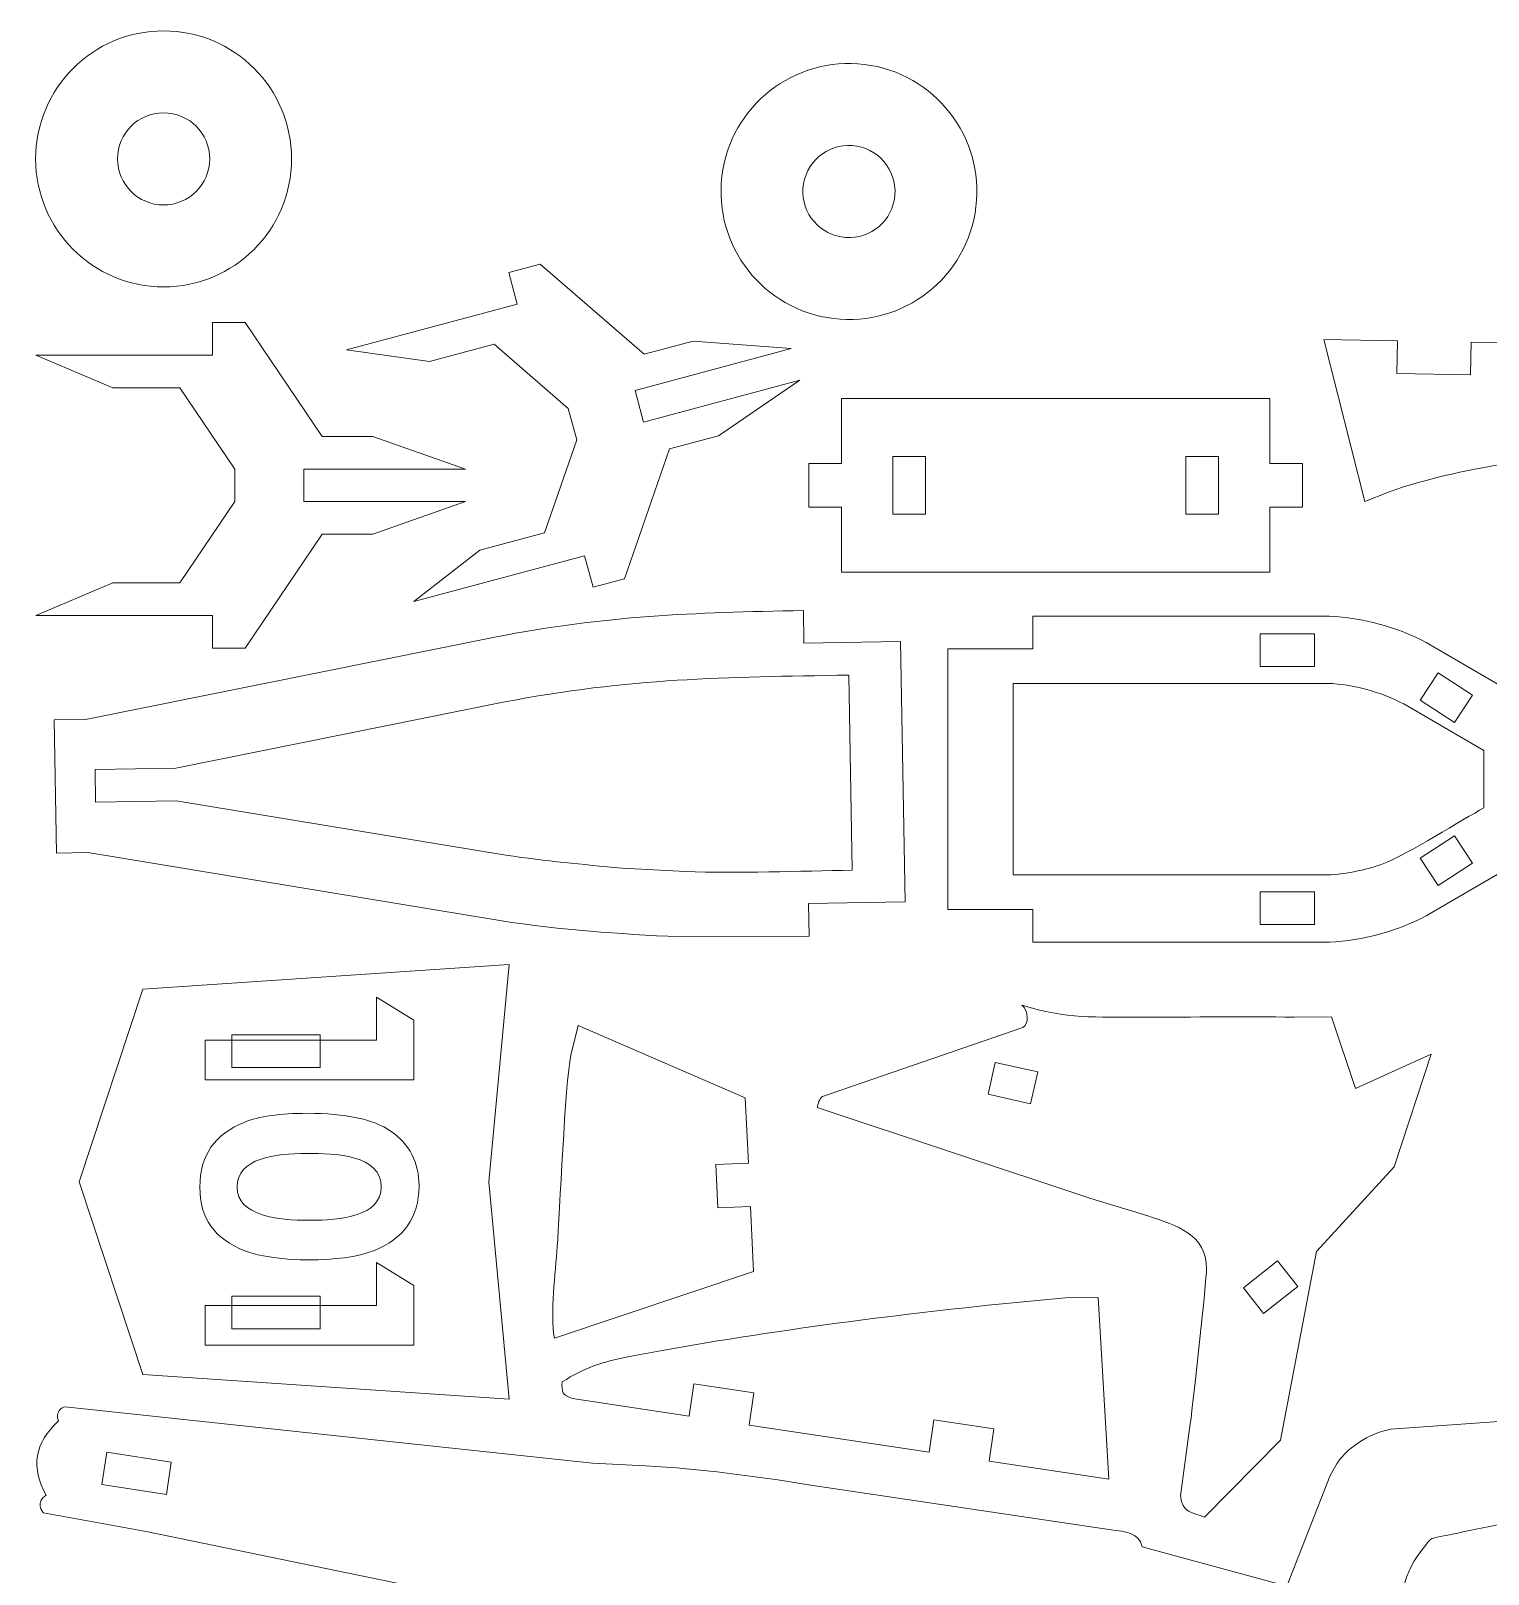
# Model space of a CAD drawing. Header units: centimetres. Extents: x -102 to 105, y -22 to 7.
# Drawn here: x 84.19 to 97.59, y -12.39 to 1.79 of the extents above; entities that cross this region are included whole.
import ezdxf

# ---------------------------------------------------------------- set-up
doc = ezdxf.new("R2010")
doc.units = ezdxf.units.CM
doc.header["$MEASUREMENT"] = 0
doc.layers.add('Camada 1', color=7, linetype='Continuous')

msp = doc.modelspace()

# ---------------------------------------------------------------- linework, layer by layer
at = {"layer": 'Camada 1', "color": 250, "lineweight": 9}
for points, knots in [([(85.41444, 1.78863), (86.06406, 1.78863), (86.59064, 1.26205), (86.59064, 0.61243), (86.59064, 0.61243), (86.59064, -0.03718), (86.06406, -0.56378), (85.41444, -0.56378), (85.41444, -0.56378), (84.76484, -0.56378), (84.23824, -0.03718), (84.23824, 0.61243), (84.23824, 0.61243), (84.23824, 1.26205), (84.76484, 1.78863), (85.41444, 1.78863)], [0, 0, 0, 0, 0.2, 0.2, 0.2, 0.2, 0.4, 0.4, 0.4, 0.4, 0.6, 0.6, 0.6, 0.6, 1, 1, 1, 1]), ([(90.55535, 0.51232), (90.66577, 1.15248), (91.27418, 1.58193), (91.91435, 1.47152), (91.91435, 1.47152), (92.55451, 1.36111), (92.98393, 0.7527), (92.87353, 0.11253), (92.87353, 0.11253), (92.76312, -0.52763), (92.15469, -0.95707), (91.51454, -0.84667), (91.51454, -0.84667), (90.87437, -0.73626), (90.44496, -0.12785), (90.55535, 0.51232)], [0, 0, 0, 0, 0.2, 0.2, 0.2, 0.2, 0.4, 0.4, 0.4, 0.4, 0.6, 0.6, 0.6, 0.6, 1, 1, 1, 1]), ([(85.41444, 1.03586), (85.64831, 1.03586), (85.83787, 0.8463), (85.83787, 0.61243), (85.83787, 0.61243), (85.83787, 0.37858), (85.64831, 0.189), (85.41444, 0.189), (85.41444, 0.189), (85.18059, 0.189), (84.99101, 0.37858), (84.99101, 0.61243), (84.99101, 0.61243), (84.99101, 0.8463), (85.18059, 1.03586), (85.41444, 1.03586)], [0, 0, 0, 0, 0.2, 0.2, 0.2, 0.2, 0.4, 0.4, 0.4, 0.4, 0.6, 0.6, 0.6, 0.6, 1, 1, 1, 1]), ([(91.29718, 0.38439), (91.33692, 0.61486), (91.55594, 0.76944), (91.78641, 0.7297), (91.78641, 0.7297), (92.01686, 0.68996), (92.17147, 0.47092), (92.13172, 0.24046), (92.13172, 0.24046), (92.09197, 0.00999), (91.87295, -0.14459), (91.64248, -0.10485), (91.64248, -0.10485), (91.41202, -0.06511), (91.25742, 0.15393), (91.29718, 0.38439)], [0, 0, 0, 0, 0.2, 0.2, 0.2, 0.2, 0.4, 0.4, 0.4, 0.4, 0.6, 0.6, 0.6, 0.6, 1, 1, 1, 1]), ([(88.45296, -1.08991), (88.45296, -1.08991), (89.1341, -1.68062), (89.1341, -1.68062), (89.1341, -1.68062), (89.1341, -1.68062), (89.21174, -1.97037), (89.21174, -1.97037), (89.21174, -1.97037), (89.21174, -1.97037), (88.91721, -2.82251), (88.91721, -2.82251), (88.91721, -2.82251), (88.91721, -2.82251), (88.32176, -2.98206), (88.32176, -2.98206), (88.32176, -2.98206), (88.32176, -2.98206), (87.71566, -3.45494), (87.71566, -3.45494), (87.71566, -3.45494), (87.71566, -3.45494), (89.28453, -3.03455), (89.28453, -3.03455), (89.28453, -3.03455), (89.28453, -3.03455), (89.36216, -3.32426), (89.36216, -3.32426), (89.36216, -3.32426), (89.36216, -3.32426), (89.65187, -3.24663), (89.65187, -3.24663), (89.65187, -3.24663), (89.65187, -3.24663), (90.06468, -2.05232), (90.06468, -2.05232), (90.06468, -2.05232), (90.06468, -2.05232), (90.51663, -1.93122), (90.51663, -1.93122), (90.51663, -1.93122), (90.51663, -1.93122), (91.26179, -1.42103), (91.26179, -1.42103), (91.26179, -1.42103), (91.26179, -1.42103), (89.82536, -1.80594), (89.82536, -1.80594), (89.82536, -1.80594), (89.82536, -1.80594), (89.74773, -1.5162), (89.74773, -1.5162), (89.74773, -1.5162), (89.74773, -1.5162), (91.18416, -1.13132), (91.18416, -1.13132), (91.18416, -1.13132), (91.18416, -1.13132), (90.28374, -1.06206), (90.28374, -1.06206), (90.28374, -1.06206), (90.28374, -1.06206), (89.83179, -1.18316), (89.83179, -1.18316), (89.83179, -1.18316), (89.83179, -1.18316), (88.87714, -0.35527), (88.87714, -0.35527), (88.87714, -0.35527), (88.87714, -0.35527), (88.58742, -0.4329), (88.58742, -0.4329), (88.58742, -0.4329), (88.58742, -0.4329), (88.66505, -0.72261), (88.66505, -0.72261), (88.66505, -0.72261), (88.66505, -0.72261), (87.09617, -1.14296), (87.09617, -1.14296), (87.09617, -1.14296), (87.09617, -1.14296), (87.85751, -1.24946), (87.85751, -1.24946), (87.85751, -1.24946), (87.85751, -1.24946), (88.45296, -1.08991), (88.45296, -1.08991)], [0, 0, 0, 0, 0.04347826, 0.04347826, 0.04347826, 0.04347826, 0.08695652, 0.08695652, 0.08695652, 0.08695652, 0.13043478, 0.13043478, 0.13043478, 0.13043478, 0.17391304, 0.17391304, 0.17391304, 0.17391304, 0.2173913, 0.2173913, 0.2173913, 0.2173913, 0.26086957, 0.26086957, 0.26086957, 0.26086957, 0.30434783, 0.30434783, 0.30434783, 0.30434783, 0.34782609, 0.34782609, 0.34782609, 0.34782609, 0.39130435, 0.39130435, 0.39130435, 0.39130435, 0.43478261, 0.43478261, 0.43478261, 0.43478261, 0.47826087, 0.47826087, 0.47826087, 0.47826087, 0.52173913, 0.52173913, 0.52173913, 0.52173913, 0.56521739, 0.56521739, 0.56521739, 0.56521739, 0.60869565, 0.60869565, 0.60869565, 0.60869565, 0.65217391, 0.65217391, 0.65217391, 0.65217391, 0.69565217, 0.69565217, 0.69565217, 0.69565217, 0.73913043, 0.73913043, 0.73913043, 0.73913043, 0.7826087, 0.7826087, 0.7826087, 0.7826087, 0.82608696, 0.82608696, 0.82608696, 0.82608696, 0.86956522, 0.86956522, 0.86956522, 0.86956522, 0.91304348, 0.91304348, 0.91304348, 0.91304348, 1, 1, 1, 1]), ([(85.56288, -1.49071), (85.56288, -1.49071), (86.06792, -2.23759), (86.06792, -2.23759), (86.06792, -2.23759), (86.06792, -2.23759), (86.06792, -2.53756), (86.06792, -2.53756), (86.06792, -2.53756), (86.06792, -2.53756), (85.56288, -3.28443), (85.56288, -3.28443), (85.56288, -3.28443), (85.56288, -3.28443), (84.94643, -3.28443), (84.94643, -3.28443), (84.94643, -3.28443), (84.94643, -3.28443), (84.23859, -3.58434), (84.23859, -3.58434), (84.23859, -3.58434), (84.23859, -3.58434), (85.86281, -3.58432), (85.86281, -3.58432), (85.86281, -3.58432), (85.86281, -3.58432), (85.86281, -3.88425), (85.86281, -3.88425), (85.86281, -3.88425), (85.86281, -3.88425), (86.16274, -3.88425), (86.16274, -3.88425), (86.16274, -3.88425), (86.16274, -3.88425), (86.87058, -2.83748), (86.87058, -2.83748), (86.87058, -2.83748), (86.87058, -2.83748), (87.33847, -2.83748), (87.33847, -2.83748), (87.33847, -2.83748), (87.33847, -2.83748), (88.1903, -2.53753), (88.1903, -2.53753), (88.1903, -2.53753), (88.1903, -2.53753), (86.7032, -2.53755), (86.7032, -2.53755), (86.7032, -2.53755), (86.7032, -2.53755), (86.7032, -2.23759), (86.7032, -2.23759), (86.7032, -2.23759), (86.7032, -2.23759), (88.1903, -2.2376), (88.1903, -2.2376), (88.1903, -2.2376), (88.1903, -2.2376), (87.33847, -1.93766), (87.33847, -1.93766), (87.33847, -1.93766), (87.33847, -1.93766), (86.87058, -1.93766), (86.87058, -1.93766), (86.87058, -1.93766), (86.87058, -1.93766), (86.16274, -0.89089), (86.16274, -0.89089), (86.16274, -0.89089), (86.16274, -0.89089), (85.86281, -0.89089), (85.86281, -0.89089), (85.86281, -0.89089), (85.86281, -0.89089), (85.86281, -1.19083), (85.86281, -1.19083), (85.86281, -1.19083), (85.86281, -1.19083), (84.23859, -1.1908), (84.23859, -1.1908), (84.23859, -1.1908), (84.23859, -1.1908), (84.94643, -1.49071), (84.94643, -1.49071), (84.94643, -1.49071), (84.94643, -1.49071), (85.56288, -1.49071), (85.56288, -1.49071)], [0, 0, 0, 0, 0.04347826, 0.04347826, 0.04347826, 0.04347826, 0.08695652, 0.08695652, 0.08695652, 0.08695652, 0.13043478, 0.13043478, 0.13043478, 0.13043478, 0.17391304, 0.17391304, 0.17391304, 0.17391304, 0.2173913, 0.2173913, 0.2173913, 0.2173913, 0.26086957, 0.26086957, 0.26086957, 0.26086957, 0.30434783, 0.30434783, 0.30434783, 0.30434783, 0.34782609, 0.34782609, 0.34782609, 0.34782609, 0.39130435, 0.39130435, 0.39130435, 0.39130435, 0.43478261, 0.43478261, 0.43478261, 0.43478261, 0.47826087, 0.47826087, 0.47826087, 0.47826087, 0.52173913, 0.52173913, 0.52173913, 0.52173913, 0.56521739, 0.56521739, 0.56521739, 0.56521739, 0.60869565, 0.60869565, 0.60869565, 0.60869565, 0.65217391, 0.65217391, 0.65217391, 0.65217391, 0.69565217, 0.69565217, 0.69565217, 0.69565217, 0.73913043, 0.73913043, 0.73913043, 0.73913043, 0.7826087, 0.7826087, 0.7826087, 0.7826087, 0.82608696, 0.82608696, 0.82608696, 0.82608696, 0.86956522, 0.86956522, 0.86956522, 0.86956522, 0.91304348, 0.91304348, 0.91304348, 0.91304348, 1, 1, 1, 1]), ([(96.45556, -2.53522), (96.45556, -2.53522), (96.08073, -1.04761), (96.08073, -1.04761), (96.08073, -1.04761), (96.08073, -1.04761), (96.75783, -1.06018), (96.75783, -1.06018), (96.75783, -1.06018), (96.75783, -1.06018), (96.75229, -1.36015), (96.75229, -1.36015), (96.75229, -1.36015), (96.75229, -1.36015), (97.42939, -1.37272), (97.42939, -1.37272), (97.42939, -1.37272), (97.42939, -1.37272), (97.43496, -1.07274), (97.43496, -1.07274), (97.43496, -1.07274), (97.43496, -1.07274), (99.46632, -1.11044), (99.46632, -1.11044), (99.46632, -1.11044), (99.46632, -1.11044), (99.46077, -1.41042), (99.46077, -1.41042), (99.46077, -1.41042), (99.46077, -1.41042), (100.13788, -1.42298), (100.13788, -1.42298), (100.13788, -1.42298), (100.13788, -1.42298), (100.14345, -1.12303), (100.14345, -1.12303), (100.14345, -1.12303), (100.14345, -1.12303), (101.49769, -1.14815), (101.49769, -1.14815), (101.49769, -1.14815), (101.49769, -1.14815), (101.49213, -1.44812), (101.49213, -1.44812), (101.49213, -1.44812), (101.49213, -1.44812), (101.07341, -1.87723), (101.07341, -1.87723), (101.07341, -1.87723), (100.97664, -1.9598), (100.88107, -1.97966), (100.75824, -1.98247), (100.75824, -1.98247), (99.62459, -2.00829), (98.99833, -1.9981), (97.85259, -2.17355), (97.85259, -2.17355), (97.46636, -2.2327), (97.04027, -2.31689), (96.6728, -2.44949), (96.6728, -2.44949), (96.6728, -2.44949), (96.45556, -2.53522), (96.45556, -2.53522)], [0, 0, 0, 0, 0.05882353, 0.05882353, 0.05882353, 0.05882353, 0.11764706, 0.11764706, 0.11764706, 0.11764706, 0.17647059, 0.17647059, 0.17647059, 0.17647059, 0.23529412, 0.23529412, 0.23529412, 0.23529412, 0.29411765, 0.29411765, 0.29411765, 0.29411765, 0.35294118, 0.35294118, 0.35294118, 0.35294118, 0.41176471, 0.41176471, 0.41176471, 0.41176471, 0.47058824, 0.47058824, 0.47058824, 0.47058824, 0.52941176, 0.52941176, 0.52941176, 0.52941176, 0.58823529, 0.58823529, 0.58823529, 0.58823529, 0.64705882, 0.64705882, 0.64705882, 0.64705882, 0.70588235, 0.70588235, 0.70588235, 0.70588235, 0.76470588, 0.76470588, 0.76470588, 0.76470588, 0.82352941, 0.82352941, 0.82352941, 0.82352941, 0.88235294, 0.88235294, 0.88235294, 0.88235294, 1, 1, 1, 1]), ([(95.58223, -2.18831), (95.58223, -2.18831), (95.58223, -1.59047), (95.58223, -1.59047), (95.58223, -1.59047), (95.58223, -1.59047), (91.6466, -1.59047), (91.6466, -1.59047), (91.6466, -1.59047), (91.6466, -1.59047), (91.6466, -2.18831), (91.6466, -2.18831), (91.6466, -2.18831), (91.6466, -2.18831), (91.34667, -2.18831), (91.34667, -2.18831), (91.34667, -2.18831), (91.34667, -2.18831), (91.34667, -2.58687), (91.34667, -2.58687), (91.34667, -2.58687), (91.34667, -2.58687), (91.6466, -2.58687), (91.6466, -2.58687), (91.6466, -2.58687), (91.6466, -2.58687), (91.6466, -3.1847), (91.6466, -3.1847), (91.6466, -3.1847), (91.6466, -3.1847), (95.58223, -3.1847), (95.58223, -3.1847), (95.58223, -3.1847), (95.58223, -3.1847), (95.58223, -2.58687), (95.58223, -2.58687), (95.58223, -2.58687), (95.58223, -2.58687), (95.88217, -2.58687), (95.88217, -2.58687), (95.88217, -2.58687), (95.88217, -2.58687), (95.88217, -2.18831), (95.88217, -2.18831), (95.88217, -2.18831), (95.88217, -2.18831), (95.58223, -2.18831), (95.58223, -2.18831)], [0, 0, 0, 0, 0.07692308, 0.07692308, 0.07692308, 0.07692308, 0.15384615, 0.15384615, 0.15384615, 0.15384615, 0.23076923, 0.23076923, 0.23076923, 0.23076923, 0.30769231, 0.30769231, 0.30769231, 0.30769231, 0.38461538, 0.38461538, 0.38461538, 0.38461538, 0.46153846, 0.46153846, 0.46153846, 0.46153846, 0.53846154, 0.53846154, 0.53846154, 0.53846154, 0.61538462, 0.61538462, 0.61538462, 0.61538462, 0.69230769, 0.69230769, 0.69230769, 0.69230769, 0.76923077, 0.76923077, 0.76923077, 0.76923077, 0.84615385, 0.84615385, 0.84615385, 0.84615385, 1, 1, 1, 1]), ([(92.1176, -2.12189), (92.1176, -2.12189), (92.41755, -2.12189), (92.41755, -2.12189), (92.41755, -2.12189), (92.41755, -2.12189), (92.41755, -2.65329), (92.41755, -2.65329), (92.41755, -2.65329), (92.41755, -2.65329), (92.1176, -2.65329), (92.1176, -2.65329), (92.1176, -2.65329), (92.1176, -2.65329), (92.1176, -2.12189), (92.1176, -2.12189)], [0, 0, 0, 0, 0.2, 0.2, 0.2, 0.2, 0.4, 0.4, 0.4, 0.4, 0.6, 0.6, 0.6, 0.6, 1, 1, 1, 1]), ([(95.1111, -2.12189), (95.1111, -2.12189), (95.1111, -2.65329), (95.1111, -2.65329), (95.1111, -2.65329), (95.1111, -2.65329), (94.81117, -2.65329), (94.81117, -2.65329), (94.81117, -2.65329), (94.81117, -2.65329), (94.81117, -2.12189), (94.81117, -2.12189), (94.81117, -2.12189), (94.81117, -2.12189), (95.1111, -2.12189), (95.1111, -2.12189)], [0, 0, 0, 0, 0.2, 0.2, 0.2, 0.2, 0.4, 0.4, 0.4, 0.4, 0.6, 0.6, 0.6, 0.6, 1, 1, 1, 1]), ([(90.15643, -6.53755), (90.15643, -6.53755), (91.34737, -6.53154), (91.34737, -6.53154), (91.34737, -6.53154), (91.34737, -6.53154), (91.34214, -6.23165), (91.34214, -6.23165), (91.34214, -6.23165), (91.34214, -6.23165), (92.22981, -6.21616), (92.22981, -6.21616), (92.22981, -6.21616), (92.22981, -6.21616), (92.18804, -3.82303), (92.18804, -3.82303), (92.18804, -3.82303), (92.18804, -3.82303), (91.30037, -3.83852), (91.30037, -3.83852), (91.30037, -3.83852), (91.30037, -3.83852), (91.29513, -3.53864), (91.29513, -3.53864), (91.29513, -3.53864), (90.2754, -3.55644), (89.48711, -3.58401), (88.46023, -3.78244), (88.46023, -3.78244), (88.46023, -3.78244), (84.69765, -4.53874), (84.69765, -4.53874), (84.69765, -4.53874), (84.69765, -4.53874), (84.40929, -4.54377), (84.40929, -4.54377), (84.40929, -4.54377), (84.40929, -4.54377), (84.43064, -5.76732), (84.43064, -5.76732), (84.43064, -5.76732), (84.43064, -5.76732), (84.719, -5.76228), (84.719, -5.76228), (84.719, -5.76228), (84.719, -5.76228), (88.50569, -6.38683), (88.50569, -6.38683), (88.50569, -6.38683), (89.08924, -6.4786), (89.58125, -6.50589), (90.15643, -6.53755)], [0, 0, 0, 0, 0.07142857, 0.07142857, 0.07142857, 0.07142857, 0.14285714, 0.14285714, 0.14285714, 0.14285714, 0.21428571, 0.21428571, 0.21428571, 0.21428571, 0.28571429, 0.28571429, 0.28571429, 0.28571429, 0.35714286, 0.35714286, 0.35714286, 0.35714286, 0.42857143, 0.42857143, 0.42857143, 0.42857143, 0.5, 0.5, 0.5, 0.5, 0.57142857, 0.57142857, 0.57142857, 0.57142857, 0.64285714, 0.64285714, 0.64285714, 0.64285714, 0.71428571, 0.71428571, 0.71428571, 0.71428571, 0.78571429, 0.78571429, 0.78571429, 0.78571429, 0.85714286, 0.85714286, 0.85714286, 0.85714286, 1, 1, 1, 1]), ([(93.40435, -3.59091), (93.40435, -3.59091), (93.40435, -3.89084), (93.40435, -3.89084), (93.40435, -3.89084), (93.40435, -3.89084), (92.62451, -3.89084), (92.62451, -3.89084), (92.62451, -3.89084), (92.62451, -3.89084), (92.62451, -6.28432), (92.62451, -6.28432), (92.62451, -6.28432), (92.62451, -6.28432), (93.40435, -6.28432), (93.40435, -6.28432), (93.40435, -6.28432), (93.40435, -6.28432), (93.40435, -6.58425), (93.40435, -6.58425), (93.40435, -6.58425), (93.40435, -6.58425), (96.13263, -6.58425), (96.13263, -6.58425), (96.13263, -6.58425), (96.43855, -6.57122), (96.74969, -6.48713), (97.02057, -6.34431), (97.02057, -6.34431), (97.02057, -6.34431), (98.40437, -5.53749), (98.40437, -5.53749), (98.40437, -5.53749), (98.40437, -5.53749), (98.40437, -5.23756), (98.40437, -5.23756), (98.40437, -5.23756), (98.40437, -5.23756), (98.04445, -5.23756), (98.04445, -5.23756), (98.04445, -5.23756), (98.04445, -5.23756), (98.04445, -4.93761), (98.04445, -4.93761), (98.04445, -4.93761), (98.04445, -4.93761), (98.40437, -4.93761), (98.40437, -4.93761), (98.40437, -4.93761), (98.40437, -4.93761), (98.40437, -4.63768), (98.40437, -4.63768), (98.40437, -4.63768), (98.40437, -4.63768), (97.02057, -3.83085), (97.02057, -3.83085), (97.02057, -3.83085), (96.74969, -3.68805), (96.43855, -3.60397), (96.13263, -3.59091), (96.13263, -3.59091), (96.13263, -3.59091), (93.40435, -3.59091), (93.40435, -3.59091)], [0, 0, 0, 0, 0.05882353, 0.05882353, 0.05882353, 0.05882353, 0.11764706, 0.11764706, 0.11764706, 0.11764706, 0.17647059, 0.17647059, 0.17647059, 0.17647059, 0.23529412, 0.23529412, 0.23529412, 0.23529412, 0.29411765, 0.29411765, 0.29411765, 0.29411765, 0.35294118, 0.35294118, 0.35294118, 0.35294118, 0.41176471, 0.41176471, 0.41176471, 0.41176471, 0.47058824, 0.47058824, 0.47058824, 0.47058824, 0.52941176, 0.52941176, 0.52941176, 0.52941176, 0.58823529, 0.58823529, 0.58823529, 0.58823529, 0.64705882, 0.64705882, 0.64705882, 0.64705882, 0.70588235, 0.70588235, 0.70588235, 0.70588235, 0.76470588, 0.76470588, 0.76470588, 0.76470588, 0.82352941, 0.82352941, 0.82352941, 0.82352941, 0.88235294, 0.88235294, 0.88235294, 0.88235294, 1, 1, 1, 1]), ([(95.99362, -3.75192), (95.99362, -3.75192), (95.99362, -4.05185), (95.99362, -4.05185), (95.99362, -4.05185), (95.99362, -4.05185), (95.49573, -4.05185), (95.49573, -4.05185), (95.49573, -4.05185), (95.49573, -4.05185), (95.49573, -3.75192), (95.49573, -3.75192), (95.49573, -3.75192), (95.49573, -3.75192), (95.99362, -3.75192), (95.99362, -3.75192)], [0, 0, 0, 0, 0.2, 0.2, 0.2, 0.2, 0.4, 0.4, 0.4, 0.4, 0.6, 0.6, 0.6, 0.6, 1, 1, 1, 1]), ([(97.28105, -4.56797), (97.28105, -4.56797), (96.96524, -4.36151), (96.96524, -4.36151), (96.96524, -4.36151), (96.96524, -4.36151), (97.12936, -4.11047), (97.12936, -4.11047), (97.12936, -4.11047), (97.12936, -4.11047), (97.44515, -4.31691), (97.44515, -4.31691), (97.44515, -4.31691), (97.44515, -4.31691), (97.28105, -4.56797), (97.28105, -4.56797)], [0, 0, 0, 0, 0.2, 0.2, 0.2, 0.2, 0.4, 0.4, 0.4, 0.4, 0.6, 0.6, 0.6, 0.6, 1, 1, 1, 1]), ([(89.62991, -5.90464), (89.24947, -5.86992), (88.94073, -5.84281), (88.56036, -5.7859), (88.56036, -5.7859), (88.56036, -5.7859), (85.53063, -5.28616), (85.53063, -5.28616), (85.53063, -5.28616), (85.53063, -5.28616), (84.78978, -5.29909), (84.78978, -5.29909), (84.78978, -5.29909), (84.78978, -5.29909), (84.78454, -4.99921), (84.78454, -4.99921), (84.78454, -4.99921), (84.78454, -4.99921), (85.5254, -4.98627), (85.5254, -4.98627), (85.5254, -4.98627), (85.5254, -4.98627), (88.53584, -4.38109), (88.53584, -4.38109), (88.53584, -4.38109), (89.70458, -4.15523), (90.56954, -4.15127), (91.71347, -4.1313), (91.71347, -4.1313), (91.71347, -4.1313), (91.74478, -5.92464), (91.74478, -5.92464), (91.74478, -5.92464), (91.26447, -5.93302), (90.68806, -5.95271), (90.2111, -5.93663), (90.2111, -5.93663), (90.2111, -5.93663), (89.62991, -5.90464), (89.62991, -5.90464)], [0, 0, 0, 0, 0.09090909, 0.09090909, 0.09090909, 0.09090909, 0.18181818, 0.18181818, 0.18181818, 0.18181818, 0.27272727, 0.27272727, 0.27272727, 0.27272727, 0.36363636, 0.36363636, 0.36363636, 0.36363636, 0.45454545, 0.45454545, 0.45454545, 0.45454545, 0.54545455, 0.54545455, 0.54545455, 0.54545455, 0.63636364, 0.63636364, 0.63636364, 0.63636364, 0.72727273, 0.72727273, 0.72727273, 0.72727273, 0.81818182, 0.81818182, 0.81818182, 0.81818182, 1, 1, 1, 1]), ([(97.54934, -4.8252), (97.54934, -4.8252), (97.54934, -5.34999), (97.54934, -5.34999), (97.54934, -5.34999), (97.37206, -5.45334), (96.82371, -5.78611), (96.66236, -5.85058), (96.66236, -5.85058), (96.50149, -5.91486), (96.28725, -5.96053), (96.11376, -5.96792), (96.11376, -5.96792), (96.11376, -5.96792), (93.22438, -5.96792), (93.22438, -5.96792), (93.22438, -5.96792), (93.22438, -5.96792), (93.22438, -4.20724), (93.22438, -4.20724), (93.22438, -4.20724), (93.22438, -4.20724), (96.11376, -4.20724), (96.11376, -4.20724), (96.11376, -4.20724), (96.35468, -4.2175), (96.60073, -4.28401), (96.81405, -4.39649), (96.81405, -4.39649), (96.81405, -4.39649), (97.54934, -4.8252), (97.54934, -4.8252)], [0, 0, 0, 0, 0.11111111, 0.11111111, 0.11111111, 0.11111111, 0.22222222, 0.22222222, 0.22222222, 0.22222222, 0.33333333, 0.33333333, 0.33333333, 0.33333333, 0.44444444, 0.44444444, 0.44444444, 0.44444444, 0.55555556, 0.55555556, 0.55555556, 0.55555556, 0.66666667, 0.66666667, 0.66666667, 0.66666667, 0.77777778, 0.77777778, 0.77777778, 0.77777778, 1, 1, 1, 1]), ([(97.28105, -5.60722), (97.28105, -5.60722), (96.96524, -5.81365), (96.96524, -5.81365), (96.96524, -5.81365), (96.96524, -5.81365), (97.12936, -6.06472), (97.12936, -6.06472), (97.12936, -6.06472), (97.12936, -6.06472), (97.44515, -5.85826), (97.44515, -5.85826), (97.44515, -5.85826), (97.44515, -5.85826), (97.28105, -5.60722), (97.28105, -5.60722)], [0, 0, 0, 0, 0.2, 0.2, 0.2, 0.2, 0.4, 0.4, 0.4, 0.4, 0.6, 0.6, 0.6, 0.6, 1, 1, 1, 1]), ([(95.49573, -6.42326), (95.49573, -6.42326), (95.99362, -6.42326), (95.99362, -6.42326), (95.99362, -6.42326), (95.99362, -6.42326), (95.99362, -6.12332), (95.99362, -6.12332), (95.99362, -6.12332), (95.99362, -6.12332), (95.49573, -6.12332), (95.49573, -6.12332), (95.49573, -6.12332), (95.49573, -6.12332), (95.49573, -6.42326), (95.49573, -6.42326)], [0, 0, 0, 0, 0.2, 0.2, 0.2, 0.2, 0.4, 0.4, 0.4, 0.4, 0.6, 0.6, 0.6, 0.6, 1, 1, 1, 1]), ([(84.63689, -8.7876), (84.63689, -8.7876), (85.222, -7.01796), (85.222, -7.01796), (85.222, -7.01796), (85.222, -7.01796), (88.59203, -6.79001), (88.59203, -6.79001), (88.59203, -6.79001), (88.59203, -6.79001), (88.40481, -8.7876), (88.40481, -8.7876), (88.40481, -8.7876), (88.40481, -8.7876), (88.59203, -10.78516), (88.59203, -10.78516), (88.59203, -10.78516), (88.59203, -10.78516), (85.222, -10.55721), (85.222, -10.55721), (85.222, -10.55721), (85.222, -10.55721), (84.63689, -8.7876), (84.63689, -8.7876)], [0, 0, 0, 0, 0.14285714, 0.14285714, 0.14285714, 0.14285714, 0.28571429, 0.28571429, 0.28571429, 0.28571429, 0.42857143, 0.42857143, 0.42857143, 0.42857143, 0.57142857, 0.57142857, 0.57142857, 0.57142857, 0.71428571, 0.71428571, 0.71428571, 0.71428571, 1, 1, 1, 1]), ([(93.93755, -8.94025), (93.93755, -8.94025), (91.4209, -8.10568), (91.4209, -8.10568), (91.4209, -8.10568), (91.42913, -8.07728), (91.44353, -8.01783), (91.47112, -8.00215), (91.47112, -8.00215), (91.47112, -8.00215), (93.31175, -7.36811), (93.31175, -7.36811), (93.31175, -7.36811), (93.37172, -7.3392), (93.36509, -7.21616), (93.30295, -7.16432), (93.30295, -7.16432), (93.72514, -7.29281), (93.96959, -7.27345), (94.41876, -7.27464), (94.41876, -7.27464), (94.88243, -7.27587), (95.3447, -7.26588), (95.8079, -7.27581), (95.8079, -7.27581), (95.8079, -7.27581), (96.14887, -7.27295), (96.14887, -7.27295), (96.14887, -7.27295), (96.14887, -7.27295), (96.37027, -7.93071), (96.37027, -7.93071), (96.37027, -7.93071), (96.37027, -7.93071), (97.06592, -7.61464), (97.06592, -7.61464), (97.06592, -7.61464), (97.06592, -7.61464), (96.72721, -8.64903), (96.72721, -8.64903), (96.72721, -8.64903), (96.72721, -8.64903), (96.0133, -9.42689), (96.0133, -9.42689), (96.0133, -9.42689), (96.0133, -9.42689), (95.68162, -11.16071), (95.68162, -11.16071), (95.68162, -11.16071), (95.68162, -11.16071), (94.98334, -11.86788), (94.98334, -11.86788), (94.98334, -11.86788), (94.87247, -11.83035), (94.77593, -11.8254), (94.76293, -11.67362), (94.76293, -11.67362), (94.76293, -11.67362), (94.85253, -11.01051), (94.85253, -11.01051), (94.85253, -11.01051), (94.88033, -10.78921), (95.00174, -9.69831), (95.00126, -9.58483), (95.00126, -9.58483), (94.99995, -9.27265), (94.73529, -9.19117), (94.46168, -9.10172), (94.46168, -9.10172), (94.46168, -9.10172), (93.93755, -8.94025), (93.93755, -8.94025)], [0, 0, 0, 0, 0.05263158, 0.05263158, 0.05263158, 0.05263158, 0.10526316, 0.10526316, 0.10526316, 0.10526316, 0.15789474, 0.15789474, 0.15789474, 0.15789474, 0.21052632, 0.21052632, 0.21052632, 0.21052632, 0.26315789, 0.26315789, 0.26315789, 0.26315789, 0.31578947, 0.31578947, 0.31578947, 0.31578947, 0.36842105, 0.36842105, 0.36842105, 0.36842105, 0.42105263, 0.42105263, 0.42105263, 0.42105263, 0.47368421, 0.47368421, 0.47368421, 0.47368421, 0.52631579, 0.52631579, 0.52631579, 0.52631579, 0.57894737, 0.57894737, 0.57894737, 0.57894737, 0.63157895, 0.63157895, 0.63157895, 0.63157895, 0.68421053, 0.68421053, 0.68421053, 0.68421053, 0.73684211, 0.73684211, 0.73684211, 0.73684211, 0.78947368, 0.78947368, 0.78947368, 0.78947368, 0.84210526, 0.84210526, 0.84210526, 0.84210526, 0.89473684, 0.89473684, 0.89473684, 0.89473684, 1, 1, 1, 1]), ([(89.22639, -7.35103), (89.22639, -7.35103), (90.76168, -8.01591), (90.76168, -8.01591), (90.76168, -8.01591), (90.76168, -8.01591), (90.79028, -8.61489), (90.79028, -8.61489), (90.79028, -8.61489), (90.79028, -8.61489), (90.49068, -8.62916), (90.49068, -8.62916), (90.49068, -8.62916), (90.49068, -8.62916), (90.50963, -9.02726), (90.50963, -9.02726), (90.50963, -9.02726), (90.50963, -9.02726), (90.80924, -9.013), (90.80924, -9.013), (90.80924, -9.013), (90.80924, -9.013), (90.83767, -9.61197), (90.83767, -9.61197), (90.83767, -9.61197), (90.83767, -9.61197), (89.00653, -10.22412), (89.00653, -10.22412), (89.00653, -10.22412), (88.96604, -9.99334), (89.01671, -9.62576), (89.03282, -9.38043), (89.03282, -9.38043), (89.05187, -9.09005), (89.10796, -7.88441), (89.15653, -7.6224), (89.15653, -7.6224), (89.15653, -7.6224), (89.22639, -7.35103), (89.22639, -7.35103)], [0, 0, 0, 0, 0.09090909, 0.09090909, 0.09090909, 0.09090909, 0.18181818, 0.18181818, 0.18181818, 0.18181818, 0.27272727, 0.27272727, 0.27272727, 0.27272727, 0.36363636, 0.36363636, 0.36363636, 0.36363636, 0.45454545, 0.45454545, 0.45454545, 0.45454545, 0.54545455, 0.54545455, 0.54545455, 0.54545455, 0.63636364, 0.63636364, 0.63636364, 0.63636364, 0.72727273, 0.72727273, 0.72727273, 0.72727273, 0.81818182, 0.81818182, 0.81818182, 0.81818182, 1, 1, 1, 1]), ([(86.85357, -7.73724), (86.85357, -7.73724), (86.85357, -7.43729), (86.85357, -7.43729), (86.85357, -7.43729), (86.85357, -7.43729), (86.04073, -7.43729), (86.04073, -7.43729), (86.04073, -7.43729), (86.04073, -7.43729), (86.04059, -7.73718), (86.04059, -7.73718), (86.04059, -7.73718), (86.04059, -7.73718), (86.85357, -7.73724), (86.85357, -7.73724)], [0, 0, 0, 0, 0.2, 0.2, 0.2, 0.2, 0.4, 0.4, 0.4, 0.4, 0.6, 0.6, 0.6, 0.6, 1, 1, 1, 1]), ([(93.45025, -7.77779), (93.45025, -7.77779), (93.38473, -8.07049), (93.38473, -8.07049), (93.38473, -8.07049), (93.38473, -8.07049), (92.99271, -7.98273), (92.99271, -7.98273), (92.99271, -7.98273), (92.99271, -7.98273), (93.05823, -7.69002), (93.05823, -7.69002), (93.05823, -7.69002), (93.05823, -7.69002), (93.45025, -7.77779), (93.45025, -7.77779)], [0, 0, 0, 0, 0.2, 0.2, 0.2, 0.2, 0.4, 0.4, 0.4, 0.4, 0.6, 0.6, 0.6, 0.6, 1, 1, 1, 1]), ([(95.34038, -9.76167), (95.34038, -9.76167), (95.52652, -9.99698), (95.52652, -9.99698), (95.52652, -9.99698), (95.52652, -9.99698), (95.84036, -9.74876), (95.84036, -9.74876), (95.84036, -9.74876), (95.84036, -9.74876), (95.65425, -9.51343), (95.65425, -9.51343), (95.65425, -9.51343), (95.65425, -9.51343), (95.34038, -9.76167), (95.34038, -9.76167)], [0, 0, 0, 0, 0.2, 0.2, 0.2, 0.2, 0.4, 0.4, 0.4, 0.4, 0.6, 0.6, 0.6, 0.6, 1, 1, 1, 1]), ([(86.85345, -10.13793), (86.85345, -10.13793), (86.85345, -9.83799), (86.85345, -9.83799), (86.85345, -9.83799), (86.85345, -9.83799), (86.04059, -9.83799), (86.04059, -9.83799), (86.04059, -9.83799), (86.04059, -9.83799), (86.04059, -10.13793), (86.04059, -10.13793), (86.04059, -10.13793), (86.04059, -10.13793), (86.85345, -10.13793), (86.85345, -10.13793)], [0, 0, 0, 0, 0.2, 0.2, 0.2, 0.2, 0.4, 0.4, 0.4, 0.4, 0.6, 0.6, 0.6, 0.6, 1, 1, 1, 1]), ([(89.17263, -10.77891), (89.17263, -10.77891), (90.24508, -10.94217), (90.24508, -10.94217), (90.24508, -10.94217), (90.24508, -10.94217), (90.28879, -10.64544), (90.28879, -10.64544), (90.28879, -10.64544), (90.28879, -10.64544), (90.84054, -10.72668), (90.84054, -10.72668), (90.84054, -10.72668), (90.84054, -10.72668), (90.79684, -11.02342), (90.79684, -11.02342), (90.79684, -11.02342), (90.79684, -11.02342), (92.45134, -11.27171), (92.45134, -11.27171), (92.45134, -11.27171), (92.45134, -11.27171), (92.49577, -10.9756), (92.49577, -10.9756), (92.49577, -10.9756), (92.49577, -10.9756), (93.0473, -11.05838), (93.0473, -11.05838), (93.0473, -11.05838), (93.0473, -11.05838), (93.00286, -11.35447), (93.00286, -11.35447), (93.00286, -11.35447), (93.00286, -11.35447), (94.10417, -11.51976), (94.10417, -11.51976), (94.10417, -11.51976), (94.10417, -11.51976), (94.00488, -9.84963), (94.00488, -9.84963), (94.00488, -9.84963), (94.00488, -9.84963), (93.70585, -9.85469), (93.70585, -9.85469), (93.70585, -9.85469), (93.70585, -9.85469), (93.0917, -9.91233), (93.0917, -9.91233), (93.0917, -9.91233), (92.0268, -10.01943), (90.73218, -10.19307), (89.68065, -10.39609), (89.68065, -10.39609), (89.44943, -10.44074), (89.2792, -10.49864), (89.07947, -10.6257), (89.07947, -10.6257), (89.06833, -10.71812), (89.08305, -10.74951), (89.17263, -10.77891)], [0, 0, 0, 0, 0.0625, 0.0625, 0.0625, 0.0625, 0.125, 0.125, 0.125, 0.125, 0.1875, 0.1875, 0.1875, 0.1875, 0.25, 0.25, 0.25, 0.25, 0.3125, 0.3125, 0.3125, 0.3125, 0.375, 0.375, 0.375, 0.375, 0.4375, 0.4375, 0.4375, 0.4375, 0.5, 0.5, 0.5, 0.5, 0.5625, 0.5625, 0.5625, 0.5625, 0.625, 0.625, 0.625, 0.625, 0.6875, 0.6875, 0.6875, 0.6875, 0.75, 0.75, 0.75, 0.75, 0.8125, 0.8125, 0.8125, 0.8125, 0.875, 0.875, 0.875, 0.875, 1, 1, 1, 1]), ([(96.13794, -11.48667), (96.13794, -11.48667), (95.7407, -12.50347), (95.7407, -12.50347), (95.7407, -12.50347), (95.7407, -12.50347), (94.40943, -12.14299), (94.40943, -12.14299), (94.40943, -12.14299), (94.37779, -12.00495), (94.25344, -12.00306), (94.12404, -11.98414), (94.12404, -11.98414), (94.12404, -11.98414), (91.34256, -11.57066), (91.34256, -11.57066), (91.34256, -11.57066), (90.84058, -11.49027), (90.34984, -11.42576), (89.84534, -11.39752), (89.84534, -11.39752), (89.84534, -11.39752), (89.35552, -11.37336), (89.35552, -11.37336), (89.35552, -11.37336), (89.35552, -11.37336), (84.50957, -10.85561), (84.50957, -10.85561), (84.50957, -10.85561), (84.47822, -10.85709), (84.41561, -10.903), (84.44827, -10.98522), (84.44827, -10.98522), (84.22503, -11.18781), (84.19408, -11.41245), (84.33469, -11.6674), (84.33469, -11.6674), (84.23538, -11.7317), (84.2962, -11.82157), (84.3108, -11.82831), (84.3108, -11.82831), (84.3108, -11.82831), (85.25326, -12.00119), (85.25326, -12.00119), (85.25326, -12.00119), (85.25326, -12.00119), (89.4963, -12.87409), (89.4963, -12.87409), (89.4963, -12.87409), (89.89826, -12.96636), (90.27601, -13.07515), (90.6782, -13.142), (90.6782, -13.142), (90.6782, -13.142), (91.11308, -13.20773), (91.11308, -13.20773), (91.11308, -13.20773), (91.11308, -13.20773), (93.84909, -13.68511), (93.84909, -13.68511), (93.84909, -13.68511), (94.04722, -13.71945), (94.17329, -13.73199), (94.26028, -13.53239), (94.26028, -13.53239), (94.26028, -13.53239), (95.32725, -13.66057), (95.32725, -13.66057), (95.32725, -13.66057), (95.32725, -13.66057), (95.16406, -14.1328), (95.16406, -14.1328), (95.16406, -14.1328), (94.9903, -14.65517), (94.9658, -15.29498), (95.18975, -15.80961), (95.18975, -15.80961), (95.24533, -15.93737), (95.37266, -16.1526), (95.4631, -16.25801), (95.4631, -16.25801), (95.4631, -16.25801), (95.73726, -16.52213), (95.73726, -16.52213), (95.73726, -16.52213), (95.73726, -16.52213), (93.92474, -17.97929), (93.92474, -17.97929), (93.92474, -17.97929), (93.99815, -17.82129), (94.30091, -17.15334), (94.36481, -17.08531), (94.36481, -17.08531), (94.36481, -17.08531), (94.26804, -16.84773), (94.26804, -16.84773), (94.26804, -16.84773), (94.26804, -16.84773), (93.7125, -17.07405), (93.7125, -17.07405), (93.7125, -17.07405), (93.7125, -17.07405), (93.4856, -16.51715), (93.4856, -16.51715), (93.4856, -16.51715), (93.4856, -16.51715), (94.04114, -16.29082), (94.04114, -16.29082), (94.04114, -16.29082), (94.04114, -16.29082), (93.96144, -16.09524), (93.96144, -16.09524), (93.96144, -16.09524), (93.96144, -16.09524), (93.27875, -15.88841), (93.27875, -15.88841), (93.27875, -15.88841), (93.27875, -15.88841), (86.58653, -19.38738), (86.58653, -19.38738), (86.58653, -19.38738), (86.58653, -19.38738), (86.39107, -19.62321), (86.39107, -19.62321), (86.39107, -19.62321), (86.39107, -19.62321), (86.10097, -20.06572), (86.10097, -20.06572), (86.10097, -20.06572), (86.10097, -20.06572), (86.13406, -20.32133), (86.13406, -20.32133), (86.13406, -20.32133), (86.13406, -20.32133), (86.4935, -20.2258), (86.4935, -20.2258), (86.4935, -20.2258), (86.4935, -20.2258), (86.64343, -20.78984), (86.64343, -20.78984), (86.64343, -20.78984), (86.64343, -20.78984), (86.28399, -20.88539), (86.28399, -20.88539), (86.28399, -20.88539), (86.28399, -20.88539), (86.37085, -21.08099), (86.37085, -21.08099), (86.37085, -21.08099), (86.52287, -21.10828), (87.19567, -21.23446), (87.33301, -21.18874), (87.33301, -21.18874), (87.33301, -21.18874), (93.59528, -18.14874), (93.59528, -18.14874), (93.59528, -18.14874), (93.59528, -18.14874), (93.62861, -18.21736), (93.62861, -18.21736), (93.62861, -18.21736), (93.62861, -18.21736), (89.92701, -21.19318), (89.92701, -21.19318), (89.92701, -21.19318), (89.92701, -21.19318), (90.08716, -21.77382), (90.08716, -21.77382), (90.08716, -21.77382), (90.08716, -21.77382), (92.14923, -22.13089), (92.14923, -22.13089), (92.14923, -22.13089), (92.14923, -22.13089), (93.68365, -21.8745), (93.68365, -21.8745), (93.68365, -21.8745), (93.68365, -21.8745), (93.73304, -22.17035), (93.73304, -22.17035), (93.73304, -22.17035), (93.73304, -22.17035), (94.30475, -22.07493), (94.30475, -22.07493), (94.30475, -22.07493), (94.30475, -22.07493), (94.25537, -21.77908), (94.25537, -21.77908), (94.25537, -21.77908), (94.25537, -21.77908), (95.39875, -21.58824), (95.39875, -21.58824), (95.39875, -21.58824), (95.39875, -21.58824), (95.94078, -21.52399), (95.94078, -21.52399), (95.94078, -21.52399), (95.94078, -21.52399), (95.97591, -21.82185), (95.97591, -21.82185), (95.97591, -21.82185), (95.97591, -21.82185), (96.50367, -21.7596), (96.50367, -21.7596), (96.50367, -21.7596), (96.50367, -21.7596), (96.46854, -21.46174), (96.46854, -21.46174), (96.46854, -21.46174), (96.58808, -21.44767), (96.9746, -21.39344), (97.07091, -21.4001), (97.07091, -21.4001), (97.07091, -21.4001), (98.03675, -21.52833), (98.03675, -21.52833), (98.03675, -21.52833), (98.03675, -21.52833), (97.99727, -21.82565), (97.99727, -21.82565), (97.99727, -21.82565), (97.99727, -21.82565), (98.5994, -21.90555), (98.5994, -21.90555), (98.5994, -21.90555), (98.5994, -21.90555), (98.63885, -21.60822), (98.63885, -21.60822), (98.63885, -21.60822), (98.63885, -21.60822), (100.08034, -21.79984), (100.08034, -21.79984), (100.08034, -21.79984), (100.08034, -21.79984), (100.01919, -20.92553), (100.01919, -20.92553), (100.01919, -20.92553), (100.01919, -20.92553), (99.48004, -20.66255), (99.48004, -20.66255), (99.48004, -20.66255), (99.48004, -20.66255), (99.6115, -20.39298), (99.6115, -20.39298), (99.6115, -20.39298), (99.6115, -20.39298), (99.99503, -20.58003), (99.99503, -20.58003), (99.99503, -20.58003), (99.99503, -20.58003), (99.9784, -20.34224), (99.9784, -20.34224), (99.9784, -20.34224), (99.9784, -20.34224), (101.87552, -21.34031), (101.87552, -21.34031), (101.87552, -21.34031), (101.87552, -21.34031), (102.37593, -20.24911), (102.37593, -20.24911), (102.37593, -20.24911), (102.37593, -20.24911), (101.54731, -19.85016), (101.54731, -19.85016), (101.54731, -19.85016), (101.54731, -19.85016), (100.46867, -20.0422), (100.46867, -20.0422), (100.46867, -20.0422), (100.46867, -20.0422), (100.36349, -19.45161), (100.36349, -19.45161), (100.36349, -19.45161), (100.36349, -19.45161), (100.62337, -19.40536), (100.62337, -19.40536), (100.62337, -19.40536), (100.62337, -19.40536), (99.66075, -18.83625), (99.66075, -18.83625), (99.66075, -18.83625), (99.66075, -18.83625), (96.59341, -15.813), (96.59341, -15.813), (96.59341, -15.813), (96.22172, -15.41396), (96.00556, -14.95188), (96.31276, -14.44146), (96.31276, -14.44146), (96.36943, -14.3473), (96.54674, -14.13502), (96.63051, -14.0682), (96.63051, -14.0682), (96.64541, -14.05909), (96.93903, -13.99813), (96.98222, -13.67741), (96.98222, -13.67741), (97.01578, -13.42811), (96.84776, -13.29325), (96.8375, -13.27412), (96.8375, -13.27412), (96.8375, -13.27412), (96.79986, -13.1072), (96.79986, -13.1072), (96.79986, -13.1072), (96.74953, -12.82884), (96.76403, -12.52639), (96.90793, -12.2764), (96.90793, -12.2764), (96.92768, -12.24208), (97.04466, -12.07987), (97.07111, -12.06448), (97.07111, -12.06448), (97.07111, -12.06448), (97.35679, -12.00533), (97.74886, -11.92418), (97.74886, -11.92418), (97.74886, -11.92418), (98.21039, -12.06202), (98.21039, -12.06202), (98.21039, -12.06202), (98.21039, -12.06202), (98.50958, -12.0411), (98.50958, -12.0411), (98.50958, -12.0411), (98.50958, -12.0411), (98.4796, -11.61245), (98.4796, -11.61245), (98.4796, -11.61245), (98.4796, -11.61245), (98.77878, -11.59153), (98.77878, -11.59153), (98.77878, -11.59153), (98.77878, -11.59153), (98.80875, -12.0202), (98.80875, -12.0202), (98.80875, -12.0202), (98.80875, -12.0202), (99.10791, -11.99928), (99.10791, -11.99928), (99.10791, -11.99928), (99.10791, -11.99928), (99.49376, -11.6603), (99.49376, -11.6603), (99.49376, -11.6603), (99.49376, -11.6603), (100.93635, -11.56302), (100.93635, -11.56302), (100.93635, -11.56302), (101.37839, -11.7359), (101.81457, -12.05245), (102.11388, -12.35127), (102.11388, -12.35127), (102.28265, -12.51974), (102.53115, -12.82127), (102.64697, -13.0251), (102.64697, -13.0251), (102.64697, -13.0251), (102.83934, -13.41568), (102.83934, -13.41568), (102.83934, -13.41568), (102.83934, -13.41568), (103.3773, -14.94823), (103.3773, -14.94823), (103.3773, -14.94823), (103.3773, -14.94823), (103.94331, -14.74956), (103.94331, -14.74956), (103.94331, -14.74956), (103.94331, -14.74956), (103.23251, -12.69166), (103.23251, -12.69166), (103.23251, -12.69166), (103.23251, -12.69166), (103.10655, -12.44141), (103.10655, -12.44141), (103.10655, -12.44141), (103.10655, -12.44141), (103.06918, -12.38138), (103.06918, -12.38138), (103.06918, -12.38138), (103.06663, -12.36635), (103.08906, -12.3), (103.05087, -12.19492), (103.05087, -12.19492), (102.88627, -11.74209), (102.47307, -11.68413), (102.44416, -11.66485), (102.44416, -11.66485), (102.44416, -11.66485), (102.37698, -11.60593), (102.37698, -11.60593), (102.37698, -11.60593), (102.32337, -11.56641), (101.58551, -11.118), (101.46335, -11.05847), (101.46335, -11.05847), (101.00431, -10.8348), (100.53585, -10.78553), (100.02739, -10.82607), (100.02739, -10.82607), (100.02739, -10.82607), (96.73474, -11.0564), (96.73474, -11.0564), (96.73474, -11.0564), (96.53539, -11.07501), (96.31368, -11.20973), (96.20107, -11.37408), (96.20107, -11.37408), (96.20107, -11.37408), (96.13794, -11.48667), (96.13794, -11.48667)], [0, 0, 0, 0, 0.00961538, 0.00961538, 0.00961538, 0.00961538, 0.01923077, 0.01923077, 0.01923077, 0.01923077, 0.02884615, 0.02884615, 0.02884615, 0.02884615, 0.03846154, 0.03846154, 0.03846154, 0.03846154, 0.04807692, 0.04807692, 0.04807692, 0.04807692, 0.05769231, 0.05769231, 0.05769231, 0.05769231, 0.06730769, 0.06730769, 0.06730769, 0.06730769, 0.07692308, 0.07692308, 0.07692308, 0.07692308, 0.08653846, 0.08653846, 0.08653846, 0.08653846, 0.09615385, 0.09615385, 0.09615385, 0.09615385, 0.10576923, 0.10576923, 0.10576923, 0.10576923, 0.11538462, 0.11538462, 0.11538462, 0.11538462, 0.125, 0.125, 0.125, 0.125, 0.13461538, 0.13461538, 0.13461538, 0.13461538, 0.14423077, 0.14423077, 0.14423077, 0.14423077, 0.15384615, 0.15384615, 0.15384615, 0.15384615, 0.16346154, 0.16346154, 0.16346154, 0.16346154, 0.17307692, 0.17307692, 0.17307692, 0.17307692, 0.18269231, 0.18269231, 0.18269231, 0.18269231, 0.19230769, 0.19230769, 0.19230769, 0.19230769, 0.20192308, 0.20192308, 0.20192308, 0.20192308, 0.21153846, 0.21153846, 0.21153846, 0.21153846, 0.22115385, 0.22115385, 0.22115385, 0.22115385, 0.23076923, 0.23076923, 0.23076923, 0.23076923, 0.24038462, 0.24038462, 0.24038462, 0.24038462, 0.25, 0.25, 0.25, 0.25, 0.25961538, 0.25961538, 0.25961538, 0.25961538, 0.26923077, 0.26923077, 0.26923077, 0.26923077, 0.27884615, 0.27884615, 0.27884615, 0.27884615, 0.28846154, 0.28846154, 0.28846154, 0.28846154, 0.29807692, 0.29807692, 0.29807692, 0.29807692, 0.30769231, 0.30769231, 0.30769231, 0.30769231, 0.31730769, 0.31730769, 0.31730769, 0.31730769, 0.32692308, 0.32692308, 0.32692308, 0.32692308, 0.33653846, 0.33653846, 0.33653846, 0.33653846, 0.34615385, 0.34615385, 0.34615385, 0.34615385, 0.35576923, 0.35576923, 0.35576923, 0.35576923, 0.36538462, 0.36538462, 0.36538462, 0.36538462, 0.375, 0.375, 0.375, 0.375, 0.38461538, 0.38461538, 0.38461538, 0.38461538, 0.39423077, 0.39423077, 0.39423077, 0.39423077, 0.40384615, 0.40384615, 0.40384615, 0.40384615, 0.41346154, 0.41346154, 0.41346154, 0.41346154, 0.42307692, 0.42307692, 0.42307692, 0.42307692, 0.43269231, 0.43269231, 0.43269231, 0.43269231, 0.44230769, 0.44230769, 0.44230769, 0.44230769, 0.45192308, 0.45192308, 0.45192308, 0.45192308, 0.46153846, 0.46153846, 0.46153846, 0.46153846, 0.47115385, 0.47115385, 0.47115385, 0.47115385, 0.48076923, 0.48076923, 0.48076923, 0.48076923, 0.49038462, 0.49038462, 0.49038462, 0.49038462, 0.5, 0.5, 0.5, 0.5, 0.50961538, 0.50961538, 0.50961538, 0.50961538, 0.51923077, 0.51923077, 0.51923077, 0.51923077, 0.52884615, 0.52884615, 0.52884615, 0.52884615, 0.53846154, 0.53846154, 0.53846154, 0.53846154, 0.54807692, 0.54807692, 0.54807692, 0.54807692, 0.55769231, 0.55769231, 0.55769231, 0.55769231, 0.56730769, 0.56730769, 0.56730769, 0.56730769, 0.57692308, 0.57692308, 0.57692308, 0.57692308, 0.58653846, 0.58653846, 0.58653846, 0.58653846, 0.59615385, 0.59615385, 0.59615385, 0.59615385, 0.60576923, 0.60576923, 0.60576923, 0.60576923, 0.61538462, 0.61538462, 0.61538462, 0.61538462, 0.625, 0.625, 0.625, 0.625, 0.63461538, 0.63461538, 0.63461538, 0.63461538, 0.64423077, 0.64423077, 0.64423077, 0.64423077, 0.65384615, 0.65384615, 0.65384615, 0.65384615, 0.66346154, 0.66346154, 0.66346154, 0.66346154, 0.67307692, 0.67307692, 0.67307692, 0.67307692, 0.68269231, 0.68269231, 0.68269231, 0.68269231, 0.69230769, 0.69230769, 0.69230769, 0.69230769, 0.70192308, 0.70192308, 0.70192308, 0.70192308, 0.71153846, 0.71153846, 0.71153846, 0.71153846, 0.72115385, 0.72115385, 0.72115385, 0.72115385, 0.73076923, 0.73076923, 0.73076923, 0.73076923, 0.74038462, 0.74038462, 0.74038462, 0.74038462, 0.75, 0.75, 0.75, 0.75, 0.75961538, 0.75961538, 0.75961538, 0.75961538, 0.76923077, 0.76923077, 0.76923077, 0.76923077, 0.77884615, 0.77884615, 0.77884615, 0.77884615, 0.78846154, 0.78846154, 0.78846154, 0.78846154, 0.79807692, 0.79807692, 0.79807692, 0.79807692, 0.80769231, 0.80769231, 0.80769231, 0.80769231, 0.81730769, 0.81730769, 0.81730769, 0.81730769, 0.82692308, 0.82692308, 0.82692308, 0.82692308, 0.83653846, 0.83653846, 0.83653846, 0.83653846, 0.84615385, 0.84615385, 0.84615385, 0.84615385, 0.85576923, 0.85576923, 0.85576923, 0.85576923, 0.86538462, 0.86538462, 0.86538462, 0.86538462, 0.875, 0.875, 0.875, 0.875, 0.88461538, 0.88461538, 0.88461538, 0.88461538, 0.89423077, 0.89423077, 0.89423077, 0.89423077, 0.90384615, 0.90384615, 0.90384615, 0.90384615, 0.91346154, 0.91346154, 0.91346154, 0.91346154, 0.92307692, 0.92307692, 0.92307692, 0.92307692, 0.93269231, 0.93269231, 0.93269231, 0.93269231, 0.94230769, 0.94230769, 0.94230769, 0.94230769, 0.95192308, 0.95192308, 0.95192308, 0.95192308, 0.96153846, 0.96153846, 0.96153846, 0.96153846, 0.97115385, 0.97115385, 0.97115385, 0.97115385, 0.98076923, 0.98076923, 0.98076923, 0.98076923, 1, 1, 1, 1]), ([(85.44055, -11.65948), (85.44055, -11.65948), (85.48539, -11.36291), (85.48539, -11.36291), (85.48539, -11.36291), (85.48539, -11.36291), (84.89228, -11.27322), (84.89228, -11.27322), (84.89228, -11.27322), (84.89228, -11.27322), (84.84742, -11.56979), (84.84742, -11.56979), (84.84742, -11.56979), (84.84742, -11.56979), (85.44055, -11.65948), (85.44055, -11.65948)], [0, 0, 0, 0, 0.2, 0.2, 0.2, 0.2, 0.4, 0.4, 0.4, 0.4, 0.6, 0.6, 0.6, 0.6, 1, 1, 1, 1])]:
    msp.add_open_spline(points, degree=3, knots=knots, dxfattribs=at)
at = {"layer": 'Camada 1', "color": 140, "lineweight": 9}
for points, knots in [([(87.71412, -7.30235), (87.71412, -7.30235), (87.71412, -7.84957), (87.71412, -7.84957), (87.71412, -7.84957), (87.71412, -7.84957), (85.7959, -7.84957), (85.7959, -7.84957), (85.7959, -7.84957), (85.7959, -7.84957), (85.7959, -7.48624), (85.7959, -7.48624), (85.7959, -7.48624), (85.7959, -7.48624), (87.37216, -7.48624), (87.37216, -7.48624), (87.37216, -7.48624), (87.37216, -7.48624), (87.37216, -7.09084), (87.37216, -7.09084), (87.37216, -7.09084), (87.37216, -7.09084), (87.71412, -7.30235), (87.71412, -7.30235)], [0, 0, 0, 0, 0.14285714, 0.14285714, 0.14285714, 0.14285714, 0.28571429, 0.28571429, 0.28571429, 0.28571429, 0.42857143, 0.42857143, 0.42857143, 0.42857143, 0.57142857, 0.57142857, 0.57142857, 0.57142857, 0.71428571, 0.71428571, 0.71428571, 0.71428571, 1, 1, 1, 1]), ([(87.76223, -8.8255), (87.76223, -9.11498), (87.61775, -9.31503), (87.34456, -9.42172), (87.34456, -9.42172), (87.05762, -9.53379), (86.44506, -9.53327), (86.1597, -9.42038), (86.1597, -9.42038), (85.88404, -9.31135), (85.74782, -9.13113), (85.74782, -8.83574), (85.74782, -8.83574), (85.74782, -8.54424), (85.88339, -8.35145), (86.15345, -8.2413), (86.15345, -8.2413), (86.28971, -8.18565), (86.48386, -8.15803), (86.73631, -8.15803), (86.73631, -8.15803), (87.08809, -8.15803), (87.34323, -8.21237), (87.5013, -8.32101), (87.5013, -8.32101), (87.67539, -8.44168), (87.76223, -8.60999), (87.76223, -8.8255)], [0, 0, 0, 0, 0.125, 0.125, 0.125, 0.125, 0.25, 0.25, 0.25, 0.25, 0.375, 0.375, 0.375, 0.375, 0.5, 0.5, 0.5, 0.5, 0.625, 0.625, 0.625, 0.625, 0.75, 0.75, 0.75, 0.75, 1, 1, 1, 1]), ([(87.41491, -8.83664), (87.41491, -8.53624), (86.9907, -8.52672), (86.72964, -8.52672), (86.72964, -8.52672), (86.43926, -8.52672), (86.08977, -8.56887), (86.08977, -8.83664), (86.08977, -8.83664), (86.08977, -9.09917), (86.46773, -9.14119), (86.7519, -9.14119), (86.7519, -9.14119), (87.04463, -9.14119), (87.41491, -9.10283), (87.41491, -8.83664)], [0, 0, 0, 0, 0.2, 0.2, 0.2, 0.2, 0.4, 0.4, 0.4, 0.4, 0.6, 0.6, 0.6, 0.6, 1, 1, 1, 1]), ([(87.71412, -9.74132), (87.71412, -9.74132), (87.71412, -10.28855), (87.71412, -10.28855), (87.71412, -10.28855), (87.71412, -10.28855), (85.7959, -10.28855), (85.7959, -10.28855), (85.7959, -10.28855), (85.7959, -10.28855), (85.7959, -9.9252), (85.7959, -9.9252), (85.7959, -9.9252), (85.7959, -9.9252), (87.37216, -9.9252), (87.37216, -9.9252), (87.37216, -9.9252), (87.37216, -9.9252), (87.37216, -9.52982), (87.37216, -9.52982), (87.37216, -9.52982), (87.37216, -9.52982), (87.71412, -9.74132), (87.71412, -9.74132)], [0, 0, 0, 0, 0.14285714, 0.14285714, 0.14285714, 0.14285714, 0.28571429, 0.28571429, 0.28571429, 0.28571429, 0.42857143, 0.42857143, 0.42857143, 0.42857143, 0.57142857, 0.57142857, 0.57142857, 0.57142857, 0.71428571, 0.71428571, 0.71428571, 0.71428571, 1, 1, 1, 1])]:
    msp.add_open_spline(points, degree=3, knots=knots, dxfattribs=at)

doc.saveas('drawing.dxf')
